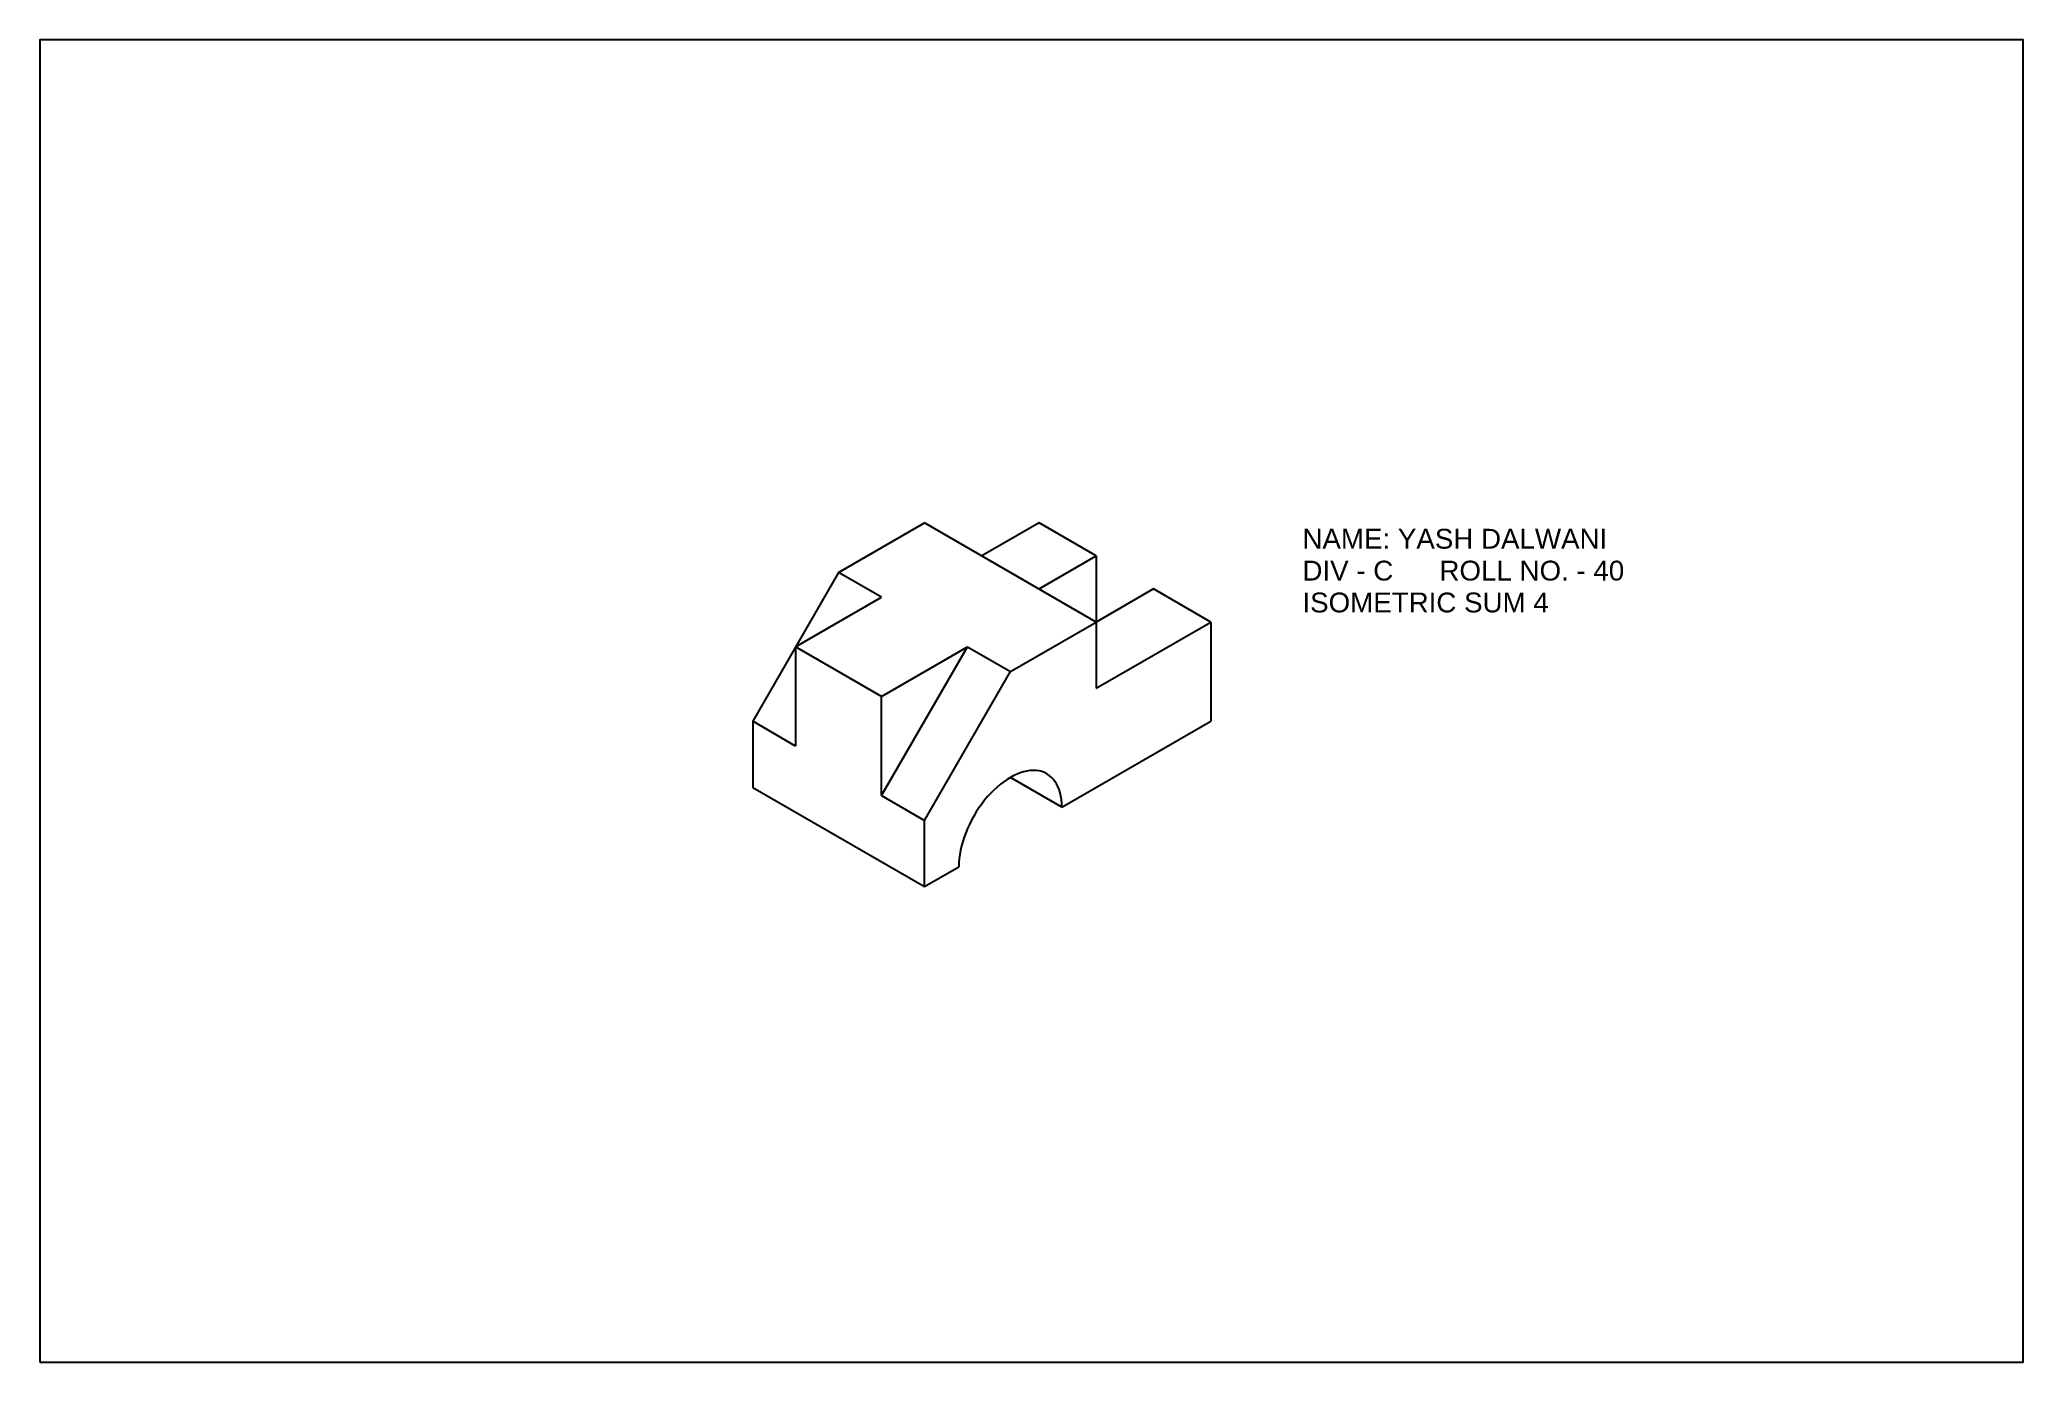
# Model space of a CAD drawing. Header units: millimetres. Extents: x 0 to 600, y 0 to 400.
import ezdxf

# ---------------------------------------------------------------- set-up
doc = ezdxf.new("R2010")
doc.units = ezdxf.units.MM
doc.header["$LTSCALE"] = 7
doc.header["$MEASUREMENT"] = 0
doc.styles.get("Standard").update_dxf_attribs({"font": 'arial.ttf'})

msp = doc.modelspace()

# ---------------------------------------------------------------- linework, layer by layer
for p, q in [((241.65, 238.89), (267.63, 253.89)), ((319.59, 223.89), (267.63, 253.89)), ((302.27, 253.89), (284.95, 243.89)), ((319.59, 243.89), (302.27, 253.89)), ((302.27, 233.89), (319.59, 243.89)), ((319.59, 243.89), (319.59, 223.89)), ((241.65, 238.89), (215.67, 193.89)), ((254.64, 231.39), (241.65, 238.89)), ((228.66, 216.39), (254.64, 231.39)), ((336.91, 233.89), (319.59, 223.89)), ((354.23, 223.89), (336.91, 233.89)), ((354.23, 223.89), (336.91, 233.89)), ((293.61, 208.89), (319.59, 223.89)), ((319.59, 223.89), (319.59, 203.89)), ((319.59, 203.89), (354.23, 223.89)), ((354.23, 223.89), (354.23, 193.89)), ((254.64, 201.39), (228.66, 216.39)), ((228.66, 216.39), (228.66, 186.39)), ((254.64, 201.39), (280.62, 216.39)), ((254.64, 171.39), (280.62, 216.39)), ((280.62, 216.39), (293.61, 208.89)), ((267.63, 163.89), (293.61, 208.89)), ((254.64, 171.39), (254.64, 201.39)), ((215.67, 193.89), (215.67, 173.89)), ((228.66, 186.39), (215.67, 193.89)), ((309.2, 167.89), (354.23, 193.89)), ((309.2, 167.89), (293.61, 176.89)), ((215.67, 173.89), (267.63, 143.89)), ((254.64, 171.39), (267.63, 163.89)), ((267.63, 143.89), (267.63, 163.89)), ((267.63, 143.89), (278.02, 149.89))]:
    msp.add_line(p, q)
msp.add_lwpolyline([(0, 0), (600, 0), (600, 400), (0, 400)], close=True)
msp.add_ellipse((293.61, 158.89), major_axis=(-11.02, -19.09), ratio=0.57735, start_param=2.356194, end_param=5.497787)

# ---------------------------------------------------------------- texts
for s, p in [('NAME: YASH DALWANI', (381.95, 246.07)), ('DIV - C      ROLL NO. - 40', (381.95, 236.43)), ('ISOMETRIC SUM 4', (381.95, 226.79))]:
    msp.add_text(s, height=6).set_placement(p)

doc.saveas('drawing.dxf')
